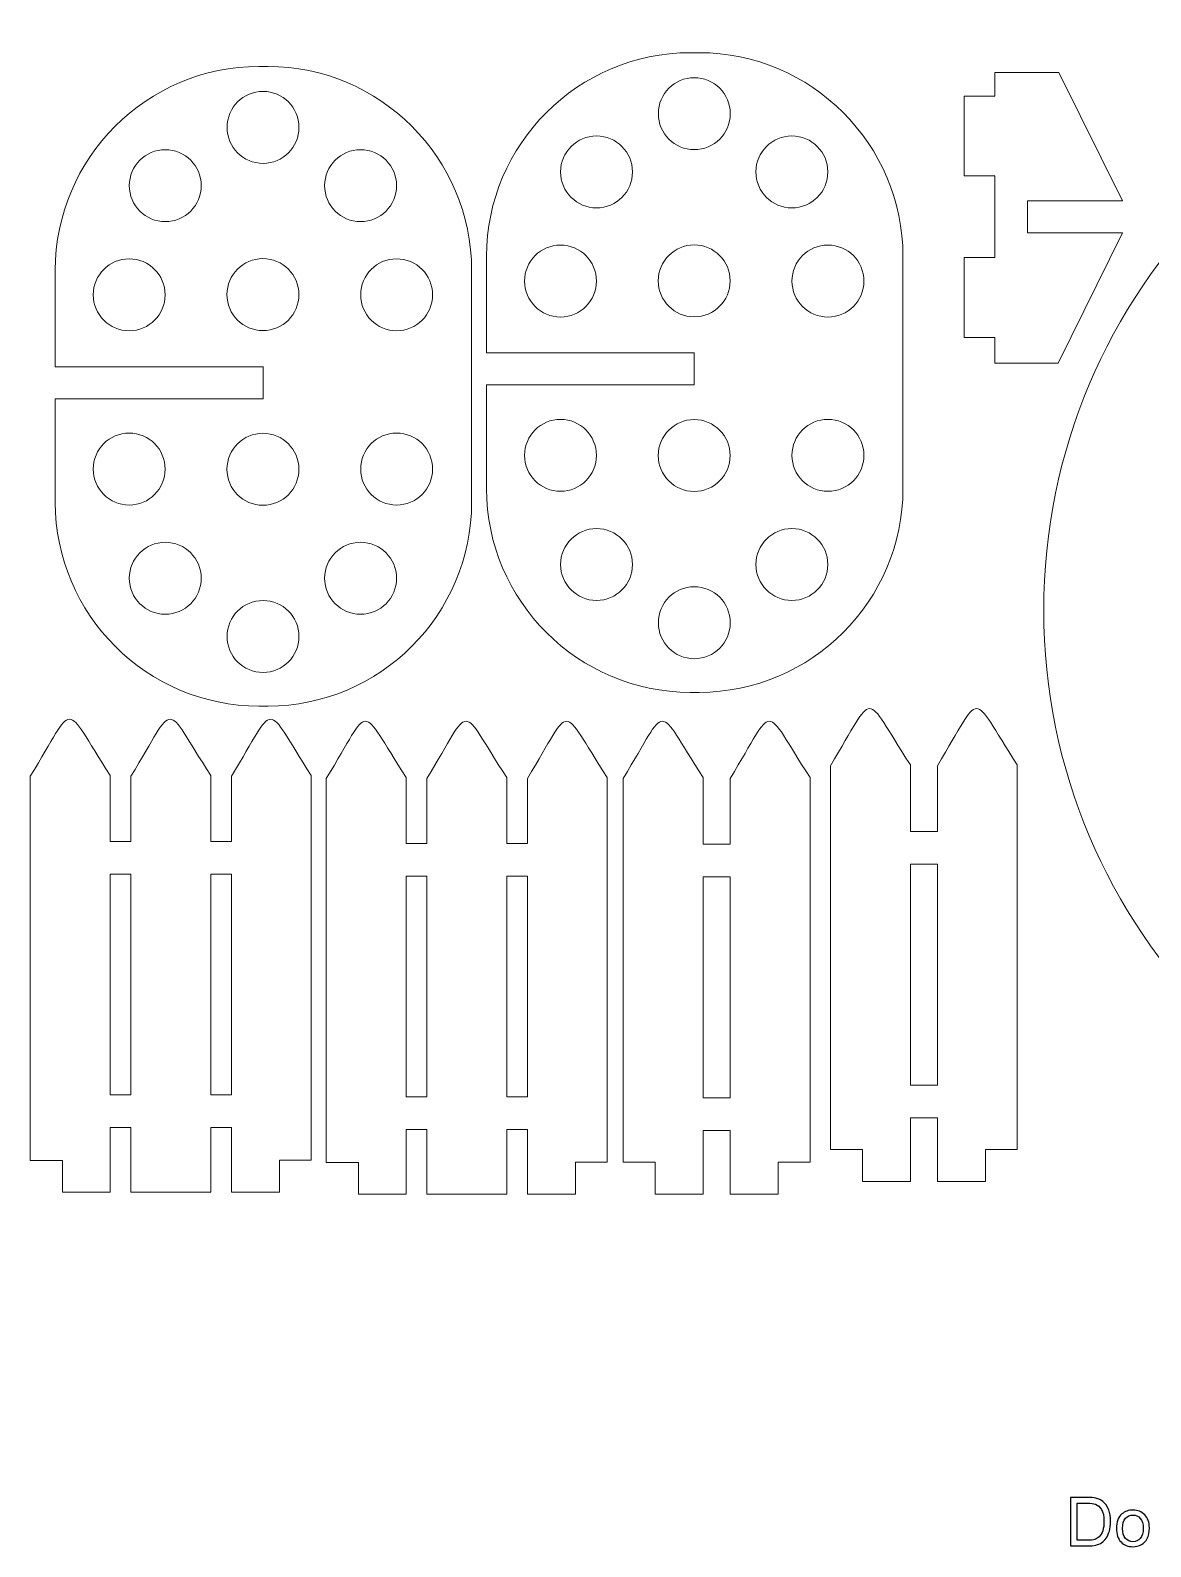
# Model space of a CAD drawing. Header units: millimetres. Extents: x 129 to 460, y -176 to 271.
# Drawn here: x 129.2 to 269.5, y -176.1 to 13.6 of the extents above; entities that cross this region are included whole.
import ezdxf

# ---------------------------------------------------------------- set-up
doc = ezdxf.new("R2010")
doc.units = ezdxf.units.MM
doc.header["$MEASUREMENT"] = 0
doc.layers.add('Layer 1', color=7, linetype='Continuous')

msp = doc.modelspace()

# ---------------------------------------------------------------- linework, layer by layer
at = {"layer": 'Layer 1', "color": 250, "lineweight": 20}
for points, knots in [([(328.6192, 13.5967), (288.5513, 13.5967), (256.0696, -18.8848), (256.0696, -58.9529), (256.0696, -58.9529), (256.0696, -99.0208), (288.5513, -131.5025), (328.6192, -131.5025), (328.6192, -131.5025), (368.6873, -131.5025), (401.1688, -99.0208), (401.1688, -58.9529), (401.1688, -58.9529), (401.1688, -18.8848), (368.6873, 13.5967), (328.6192, 13.5967)], [0, 0, 0, 0, 0.2, 0.2, 0.2, 0.2, 0.4, 0.4, 0.4, 0.4, 0.6, 0.6, 0.6, 0.6, 1, 1, 1, 1]), ([(249.9724, 5.3714), (249.9724, 5.3714), (246.1202, 5.3714), (246.1202, 5.3714), (246.1202, 5.3714), (246.1202, 5.3714), (246.1202, -4.6286), (246.1202, -4.6286), (246.1202, -4.6286), (246.1202, -4.6286), (249.9724, -4.6286), (249.9724, -4.6286), (249.9724, -4.6286), (249.9724, -4.6286), (249.9724, -14.8286), (249.9724, -14.8286), (249.9724, -14.8286), (249.9724, -14.8286), (246.1202, -14.8286), (246.1202, -14.8286), (246.1202, -14.8286), (246.1202, -14.8286), (246.1202, -24.8286), (246.1202, -24.8286), (246.1202, -24.8286), (246.1202, -24.8286), (249.9724, -24.8286), (249.9724, -24.8286), (249.9724, -24.8286), (249.9724, -24.8286), (249.9724, -28.04), (249.9724, -28.04), (249.9724, -28.04), (249.9724, -28.04), (257.8947, -28.04), (257.8947, -28.04), (257.8947, -28.04), (257.8947, -28.04), (265.931, -11.752), (265.931, -11.752), (265.931, -11.752), (265.931, -11.752), (254.0281, -11.7521), (254.0281, -11.7521), (254.0281, -11.7521), (254.0281, -11.7521), (254.0281, -7.7522), (254.0281, -7.7522), (254.0281, -7.7522), (254.0281, -7.7522), (265.931, -7.7521), (265.931, -7.7521), (265.931, -7.7521), (265.931, -7.7521), (257.9609, 8.3238), (257.9609, 8.3238), (257.9609, 8.3238), (257.9609, 8.3238), (249.9724, 8.3238), (249.9724, 8.3238), (249.9724, 8.3238), (249.9724, 8.3238), (249.9724, 5.3714), (249.9724, 5.3714)], [0, 0, 0, 0, 0.05882353, 0.05882353, 0.05882353, 0.05882353, 0.11764706, 0.11764706, 0.11764706, 0.11764706, 0.17647059, 0.17647059, 0.17647059, 0.17647059, 0.23529412, 0.23529412, 0.23529412, 0.23529412, 0.29411765, 0.29411765, 0.29411765, 0.29411765, 0.35294118, 0.35294118, 0.35294118, 0.35294118, 0.41176471, 0.41176471, 0.41176471, 0.41176471, 0.47058824, 0.47058824, 0.47058824, 0.47058824, 0.52941176, 0.52941176, 0.52941176, 0.52941176, 0.58823529, 0.58823529, 0.58823529, 0.58823529, 0.64705882, 0.64705882, 0.64705882, 0.64705882, 0.70588235, 0.70588235, 0.70588235, 0.70588235, 0.76470588, 0.76470588, 0.76470588, 0.76470588, 0.82352941, 0.82352941, 0.82352941, 0.82352941, 0.88235294, 0.88235294, 0.88235294, 0.88235294, 1, 1, 1, 1])]:
    msp.add_open_spline(points, degree=3, knots=knots, dxfattribs=at)
at = {"layer": 'Layer 1', "color": 250, "lineweight": 9}
for points, knots in [([(212.3871, -26.7663), (212.3871, -26.7663), (190.1693, -26.7663), (190.1693, -26.7663), (190.1693, -26.7663), (190.1693, -26.7663), (186.3462, -26.7663), (186.3462, -26.7663), (186.3462, -26.7663), (186.3462, -26.7663), (186.3462, -14.6891), (186.3462, -14.6891), (186.3462, -14.6891), (186.3462, -0.6721), (197.8145, 10.7962), (211.8315, 10.7962), (211.8315, 10.7962), (211.8315, 10.7962), (212.9717, 10.7962), (212.9717, 10.7962), (212.9717, 10.7962), (226.9887, 10.7962), (238.457, -0.6722), (238.457, -14.6891), (238.457, -14.6891), (238.457, -14.6891), (238.457, -30.7692), (238.457, -30.7692), (238.457, -30.7692), (238.457, -30.7692), (238.457, -43.7464), (238.457, -43.7464), (238.457, -43.7464), (238.457, -57.7634), (226.9887, -69.2317), (212.9717, -69.2317), (212.9717, -69.2317), (212.9717, -69.2317), (211.8315, -69.2317), (211.8315, -69.2317), (211.8315, -69.2317), (197.8165, -69.2317), (186.3462, -57.7634), (186.3462, -43.7464), (186.3462, -43.7464), (186.3462, -43.7464), (186.3462, -30.7692), (186.3462, -30.7692), (186.3462, -30.7692), (186.3462, -30.7692), (200.1693, -30.7692), (200.1693, -30.7692), (200.1693, -30.7692), (200.1693, -30.7692), (212.3453, -30.7692), (212.3453, -30.7692), (212.3453, -30.7692), (212.3453, -30.7692), (212.3438, -26.7663), (212.3438, -26.7663)], [0, 0, 0, 0, 0.0625, 0.0625, 0.0625, 0.0625, 0.125, 0.125, 0.125, 0.125, 0.1875, 0.1875, 0.1875, 0.1875, 0.25, 0.25, 0.25, 0.25, 0.3125, 0.3125, 0.3125, 0.3125, 0.375, 0.375, 0.375, 0.375, 0.4375, 0.4375, 0.4375, 0.4375, 0.5, 0.5, 0.5, 0.5, 0.5625, 0.5625, 0.5625, 0.5625, 0.625, 0.625, 0.625, 0.625, 0.6875, 0.6875, 0.6875, 0.6875, 0.75, 0.75, 0.75, 0.75, 0.8125, 0.8125, 0.8125, 0.8125, 0.875, 0.875, 0.875, 0.875, 1, 1, 1, 1]), ([(158.4119, -28.4861), (158.4119, -28.4861), (136.1941, -28.4861), (136.1941, -28.4861), (136.1941, -28.4861), (136.1941, -28.4861), (132.371, -28.4861), (132.371, -28.4861), (132.371, -28.4861), (132.371, -28.4861), (132.371, -16.4089), (132.371, -16.4089), (132.371, -16.4089), (132.371, -2.3919), (143.8393, 9.0764), (157.8563, 9.0764), (157.8563, 9.0764), (157.8563, 9.0764), (158.9965, 9.0764), (158.9965, 9.0764), (158.9965, 9.0764), (173.0135, 9.0764), (184.4818, -2.392), (184.4818, -16.4089), (184.4818, -16.4089), (184.4818, -16.4089), (184.4818, -32.489), (184.4818, -32.489), (184.4818, -32.489), (184.4818, -32.489), (184.4818, -45.4662), (184.4818, -45.4662), (184.4818, -45.4662), (184.4818, -59.4832), (173.0135, -70.9515), (158.9965, -70.9515), (158.9965, -70.9515), (158.9965, -70.9515), (157.8563, -70.9515), (157.8563, -70.9515), (157.8563, -70.9515), (143.8413, -70.9515), (132.371, -59.4832), (132.371, -45.4662), (132.371, -45.4662), (132.371, -45.4662), (132.371, -32.489), (132.371, -32.489), (132.371, -32.489), (132.371, -32.489), (146.1941, -32.489), (146.1941, -32.489), (146.1941, -32.489), (146.1941, -32.489), (158.3701, -32.489), (158.3701, -32.489), (158.3701, -32.489), (158.3701, -32.489), (158.3686, -28.4861), (158.3686, -28.4861)], [0, 0, 0, 0, 0.0625, 0.0625, 0.0625, 0.0625, 0.125, 0.125, 0.125, 0.125, 0.1875, 0.1875, 0.1875, 0.1875, 0.25, 0.25, 0.25, 0.25, 0.3125, 0.3125, 0.3125, 0.3125, 0.375, 0.375, 0.375, 0.375, 0.4375, 0.4375, 0.4375, 0.4375, 0.5, 0.5, 0.5, 0.5, 0.5625, 0.5625, 0.5625, 0.5625, 0.625, 0.625, 0.625, 0.625, 0.6875, 0.6875, 0.6875, 0.6875, 0.75, 0.75, 0.75, 0.75, 0.8125, 0.8125, 0.8125, 0.8125, 0.875, 0.875, 0.875, 0.875, 1, 1, 1, 1]), ([(212.3448, 7.6694), (209.8595, 7.6694), (207.8448, 5.6547), (207.8448, 3.1694), (207.8448, 3.1694), (207.8448, 0.6841), (209.8595, -1.3306), (212.3448, -1.3306), (212.3448, -1.3306), (214.8301, -1.3306), (216.8448, 0.6841), (216.8448, 3.1694), (216.8448, 3.1694), (216.8448, 5.6547), (214.8301, 7.6694), (212.3448, 7.6694)], [0, 0, 0, 0, 0.2, 0.2, 0.2, 0.2, 0.4, 0.4, 0.4, 0.4, 0.6, 0.6, 0.6, 0.6, 1, 1, 1, 1]), ([(158.3696, 5.9496), (155.8843, 5.9496), (153.8696, 3.9349), (153.8696, 1.4496), (153.8696, 1.4496), (153.8696, -1.0357), (155.8843, -3.0504), (158.3696, -3.0504), (158.3696, -3.0504), (160.8549, -3.0504), (162.8696, -1.0357), (162.8696, 1.4496), (162.8696, 1.4496), (162.8696, 3.9349), (160.8549, 5.9496), (158.3696, 5.9496)], [0, 0, 0, 0, 0.2, 0.2, 0.2, 0.2, 0.4, 0.4, 0.4, 0.4, 0.6, 0.6, 0.6, 0.6, 1, 1, 1, 1]), ([(200.1104, 0.3827), (202.5957, 0.3827), (204.6104, -1.632), (204.6104, -4.1173), (204.6104, -4.1173), (204.6104, -6.6026), (202.5957, -8.6173), (200.1104, -8.6173), (200.1104, -8.6173), (197.6251, -8.6173), (195.6104, -6.6026), (195.6104, -4.1173), (195.6104, -4.1173), (195.6104, -1.632), (197.6251, 0.3827), (200.1104, 0.3827)], [0, 0, 0, 0, 0.2, 0.2, 0.2, 0.2, 0.4, 0.4, 0.4, 0.4, 0.6, 0.6, 0.6, 0.6, 1, 1, 1, 1]), ([(224.5554, 0.3827), (222.0701, 0.3827), (220.0554, -1.632), (220.0554, -4.1173), (220.0554, -4.1173), (220.0554, -6.6026), (222.0701, -8.6173), (224.5554, -8.6173), (224.5554, -8.6173), (227.0407, -8.6173), (229.0554, -6.6026), (229.0554, -4.1173), (229.0554, -4.1173), (229.0554, -1.632), (227.0407, 0.3827), (224.5554, 0.3827)], [0, 0, 0, 0, 0.2, 0.2, 0.2, 0.2, 0.4, 0.4, 0.4, 0.4, 0.6, 0.6, 0.6, 0.6, 1, 1, 1, 1]), ([(146.1352, -1.3371), (148.6205, -1.3371), (150.6352, -3.3518), (150.6352, -5.8371), (150.6352, -5.8371), (150.6352, -8.3224), (148.6205, -10.3371), (146.1352, -10.3371), (146.1352, -10.3371), (143.6499, -10.3371), (141.6352, -8.3224), (141.6352, -5.8371), (141.6352, -5.8371), (141.6352, -3.3518), (143.6499, -1.3371), (146.1352, -1.3371)], [0, 0, 0, 0, 0.2, 0.2, 0.2, 0.2, 0.4, 0.4, 0.4, 0.4, 0.6, 0.6, 0.6, 0.6, 1, 1, 1, 1]), ([(170.5802, -1.3371), (168.0949, -1.3371), (166.0802, -3.3518), (166.0802, -5.8371), (166.0802, -5.8371), (166.0802, -8.3224), (168.0949, -10.3371), (170.5802, -10.3371), (170.5802, -10.3371), (173.0655, -10.3371), (175.0802, -8.3224), (175.0802, -5.8371), (175.0802, -5.8371), (175.0802, -3.3518), (173.0655, -1.3371), (170.5802, -1.3371)], [0, 0, 0, 0, 0.2, 0.2, 0.2, 0.2, 0.4, 0.4, 0.4, 0.4, 0.6, 0.6, 0.6, 0.6, 1, 1, 1, 1]), ([(195.5989, -13.2741), (198.0842, -13.2741), (200.0989, -15.2888), (200.0989, -17.7741), (200.0989, -17.7741), (200.0989, -20.2594), (198.0842, -22.2741), (195.5989, -22.2741), (195.5989, -22.2741), (193.1136, -22.2741), (191.0989, -20.2594), (191.0989, -17.7741), (191.0989, -17.7741), (191.0989, -15.2888), (193.1136, -13.2741), (195.5989, -13.2741)], [0, 0, 0, 0, 0.2, 0.2, 0.2, 0.2, 0.4, 0.4, 0.4, 0.4, 0.6, 0.6, 0.6, 0.6, 1, 1, 1, 1]), ([(212.3329, -13.2512), (209.8476, -13.2512), (207.8329, -15.2659), (207.8329, -17.7512), (207.8329, -17.7512), (207.8329, -20.2365), (209.8476, -22.2512), (212.3329, -22.2512), (212.3329, -22.2512), (214.8182, -22.2512), (216.8329, -20.2365), (216.8329, -17.7512), (216.8329, -17.7512), (216.8329, -15.2659), (214.8182, -13.2512), (212.3329, -13.2512)], [0, 0, 0, 0, 0.2, 0.2, 0.2, 0.2, 0.4, 0.4, 0.4, 0.4, 0.6, 0.6, 0.6, 0.6, 1, 1, 1, 1]), ([(229.0669, -13.2741), (226.5816, -13.2741), (224.5669, -15.2888), (224.5669, -17.7741), (224.5669, -17.7741), (224.5669, -20.2594), (226.5816, -22.2741), (229.0669, -22.2741), (229.0669, -22.2741), (231.5522, -22.2741), (233.5669, -20.2594), (233.5669, -17.7741), (233.5669, -17.7741), (233.5669, -15.2888), (231.5522, -13.2741), (229.0669, -13.2741)], [0, 0, 0, 0, 0.2, 0.2, 0.2, 0.2, 0.4, 0.4, 0.4, 0.4, 0.6, 0.6, 0.6, 0.6, 1, 1, 1, 1]), ([(141.6237, -14.9939), (144.109, -14.9939), (146.1237, -17.0086), (146.1237, -19.4939), (146.1237, -19.4939), (146.1237, -21.9792), (144.109, -23.9939), (141.6237, -23.9939), (141.6237, -23.9939), (139.1384, -23.9939), (137.1237, -21.9792), (137.1237, -19.4939), (137.1237, -19.4939), (137.1237, -17.0086), (139.1384, -14.9939), (141.6237, -14.9939)], [0, 0, 0, 0, 0.2, 0.2, 0.2, 0.2, 0.4, 0.4, 0.4, 0.4, 0.6, 0.6, 0.6, 0.6, 1, 1, 1, 1]), ([(158.3577, -14.971), (155.8724, -14.971), (153.8577, -16.9857), (153.8577, -19.471), (153.8577, -19.471), (153.8577, -21.9563), (155.8724, -23.971), (158.3577, -23.971), (158.3577, -23.971), (160.843, -23.971), (162.8577, -21.9563), (162.8577, -19.471), (162.8577, -19.471), (162.8577, -16.9857), (160.843, -14.971), (158.3577, -14.971)], [0, 0, 0, 0, 0.2, 0.2, 0.2, 0.2, 0.4, 0.4, 0.4, 0.4, 0.6, 0.6, 0.6, 0.6, 1, 1, 1, 1]), ([(175.0917, -14.9939), (172.6064, -14.9939), (170.5917, -17.0086), (170.5917, -19.4939), (170.5917, -19.4939), (170.5917, -21.9792), (172.6064, -23.9939), (175.0917, -23.9939), (175.0917, -23.9939), (177.577, -23.9939), (179.5917, -21.9792), (179.5917, -19.4939), (179.5917, -19.4939), (179.5917, -17.0086), (177.577, -14.9939), (175.0917, -14.9939)], [0, 0, 0, 0, 0.2, 0.2, 0.2, 0.2, 0.4, 0.4, 0.4, 0.4, 0.6, 0.6, 0.6, 0.6, 1, 1, 1, 1]), ([(195.5989, -44.0794), (198.0842, -44.0794), (200.0989, -42.0647), (200.0989, -39.5794), (200.0989, -39.5794), (200.0989, -37.0941), (198.0842, -35.0794), (195.5989, -35.0794), (195.5989, -35.0794), (193.1136, -35.0794), (191.0989, -37.0941), (191.0989, -39.5794), (191.0989, -39.5794), (191.0989, -42.0647), (193.1136, -44.0794), (195.5989, -44.0794)], [0, 0, 0, 0, 0.2, 0.2, 0.2, 0.2, 0.4, 0.4, 0.4, 0.4, 0.6, 0.6, 0.6, 0.6, 1, 1, 1, 1]), ([(212.3329, -44.1023), (209.8476, -44.1023), (207.8329, -42.0876), (207.8329, -39.6023), (207.8329, -39.6023), (207.8329, -37.117), (209.8476, -35.1023), (212.3329, -35.1023), (212.3329, -35.1023), (214.8182, -35.1023), (216.8329, -37.117), (216.8329, -39.6023), (216.8329, -39.6023), (216.8329, -42.0876), (214.8182, -44.1023), (212.3329, -44.1023)], [0, 0, 0, 0, 0.2, 0.2, 0.2, 0.2, 0.4, 0.4, 0.4, 0.4, 0.6, 0.6, 0.6, 0.6, 1, 1, 1, 1]), ([(229.0669, -44.0794), (226.5816, -44.0794), (224.5669, -42.0647), (224.5669, -39.5794), (224.5669, -39.5794), (224.5669, -37.0941), (226.5816, -35.0794), (229.0669, -35.0794), (229.0669, -35.0794), (231.5522, -35.0794), (233.5669, -37.0941), (233.5669, -39.5794), (233.5669, -39.5794), (233.5669, -42.0647), (231.5522, -44.0794), (229.0669, -44.0794)], [0, 0, 0, 0, 0.2, 0.2, 0.2, 0.2, 0.4, 0.4, 0.4, 0.4, 0.6, 0.6, 0.6, 0.6, 1, 1, 1, 1]), ([(141.6237, -45.7992), (144.109, -45.7992), (146.1237, -43.7845), (146.1237, -41.2992), (146.1237, -41.2992), (146.1237, -38.8139), (144.109, -36.7992), (141.6237, -36.7992), (141.6237, -36.7992), (139.1384, -36.7992), (137.1237, -38.8139), (137.1237, -41.2992), (137.1237, -41.2992), (137.1237, -43.7845), (139.1384, -45.7992), (141.6237, -45.7992)], [0, 0, 0, 0, 0.2, 0.2, 0.2, 0.2, 0.4, 0.4, 0.4, 0.4, 0.6, 0.6, 0.6, 0.6, 1, 1, 1, 1]), ([(158.3577, -45.8221), (155.8724, -45.8221), (153.8577, -43.8074), (153.8577, -41.3221), (153.8577, -41.3221), (153.8577, -38.8368), (155.8724, -36.8221), (158.3577, -36.8221), (158.3577, -36.8221), (160.843, -36.8221), (162.8577, -38.8368), (162.8577, -41.3221), (162.8577, -41.3221), (162.8577, -43.8074), (160.843, -45.8221), (158.3577, -45.8221)], [0, 0, 0, 0, 0.2, 0.2, 0.2, 0.2, 0.4, 0.4, 0.4, 0.4, 0.6, 0.6, 0.6, 0.6, 1, 1, 1, 1]), ([(175.0917, -45.7992), (172.6064, -45.7992), (170.5917, -43.7845), (170.5917, -41.2992), (170.5917, -41.2992), (170.5917, -38.8139), (172.6064, -36.7992), (175.0917, -36.7992), (175.0917, -36.7992), (177.577, -36.7992), (179.5917, -38.8139), (179.5917, -41.2992), (179.5917, -41.2992), (179.5917, -43.7845), (177.577, -45.7992), (175.0917, -45.7992)], [0, 0, 0, 0, 0.2, 0.2, 0.2, 0.2, 0.4, 0.4, 0.4, 0.4, 0.6, 0.6, 0.6, 0.6, 1, 1, 1, 1]), ([(200.1104, -57.7362), (202.5957, -57.7362), (204.6104, -55.7215), (204.6104, -53.2362), (204.6104, -53.2362), (204.6104, -50.7509), (202.5957, -48.7362), (200.1104, -48.7362), (200.1104, -48.7362), (197.6251, -48.7362), (195.6104, -50.7509), (195.6104, -53.2362), (195.6104, -53.2362), (195.6104, -55.7215), (197.6251, -57.7362), (200.1104, -57.7362)], [0, 0, 0, 0, 0.2, 0.2, 0.2, 0.2, 0.4, 0.4, 0.4, 0.4, 0.6, 0.6, 0.6, 0.6, 1, 1, 1, 1]), ([(224.5554, -57.7362), (222.0701, -57.7362), (220.0554, -55.7215), (220.0554, -53.2362), (220.0554, -53.2362), (220.0554, -50.7509), (222.0701, -48.7362), (224.5554, -48.7362), (224.5554, -48.7362), (227.0407, -48.7362), (229.0554, -50.7509), (229.0554, -53.2362), (229.0554, -53.2362), (229.0554, -55.7215), (227.0407, -57.7362), (224.5554, -57.7362)], [0, 0, 0, 0, 0.2, 0.2, 0.2, 0.2, 0.4, 0.4, 0.4, 0.4, 0.6, 0.6, 0.6, 0.6, 1, 1, 1, 1]), ([(146.1352, -59.456), (148.6205, -59.456), (150.6352, -57.4413), (150.6352, -54.956), (150.6352, -54.956), (150.6352, -52.4707), (148.6205, -50.456), (146.1352, -50.456), (146.1352, -50.456), (143.6499, -50.456), (141.6352, -52.4707), (141.6352, -54.956), (141.6352, -54.956), (141.6352, -57.4413), (143.6499, -59.456), (146.1352, -59.456)], [0, 0, 0, 0, 0.2, 0.2, 0.2, 0.2, 0.4, 0.4, 0.4, 0.4, 0.6, 0.6, 0.6, 0.6, 1, 1, 1, 1]), ([(170.5802, -59.456), (168.0949, -59.456), (166.0802, -57.4413), (166.0802, -54.956), (166.0802, -54.956), (166.0802, -52.4707), (168.0949, -50.456), (170.5802, -50.456), (170.5802, -50.456), (173.0655, -50.456), (175.0802, -52.4707), (175.0802, -54.956), (175.0802, -54.956), (175.0802, -57.4413), (173.0655, -59.456), (170.5802, -59.456)], [0, 0, 0, 0, 0.2, 0.2, 0.2, 0.2, 0.4, 0.4, 0.4, 0.4, 0.6, 0.6, 0.6, 0.6, 1, 1, 1, 1]), ([(212.3448, -65.0229), (209.8595, -65.0229), (207.8448, -63.0082), (207.8448, -60.5229), (207.8448, -60.5229), (207.8448, -58.0376), (209.8595, -56.0229), (212.3448, -56.0229), (212.3448, -56.0229), (214.8301, -56.0229), (216.8448, -58.0376), (216.8448, -60.5229), (216.8448, -60.5229), (216.8448, -63.0082), (214.8301, -65.0229), (212.3448, -65.0229)], [0, 0, 0, 0, 0.2, 0.2, 0.2, 0.2, 0.4, 0.4, 0.4, 0.4, 0.6, 0.6, 0.6, 0.6, 1, 1, 1, 1]), ([(158.3696, -66.7427), (155.8843, -66.7427), (153.8696, -64.728), (153.8696, -62.2427), (153.8696, -62.2427), (153.8696, -59.7574), (155.8843, -57.7427), (158.3696, -57.7427), (158.3696, -57.7427), (160.8549, -57.7427), (162.8696, -59.7574), (162.8696, -62.2427), (162.8696, -62.2427), (162.8696, -64.728), (160.8549, -66.7427), (158.3696, -66.7427)], [0, 0, 0, 0, 0.2, 0.2, 0.2, 0.2, 0.4, 0.4, 0.4, 0.4, 0.6, 0.6, 0.6, 0.6, 1, 1, 1, 1]), ([(139.2489, -79.6368), (139.2489, -79.6368), (139.2489, -87.8811), (139.2489, -87.8811), (139.2489, -87.8811), (139.2489, -87.8811), (141.8322, -87.8811), (141.8322, -87.8811), (141.8322, -87.8811), (141.8322, -87.8811), (141.8322, -79.7372), (141.8322, -79.7372), (141.8322, -79.7372), (147.6832, -70.1952), (145.7227, -70.2431), (151.8322, -79.6368), (151.8322, -79.6368), (151.8322, -79.6368), (151.8322, -87.8811), (151.8322, -87.8811), (151.8322, -87.8811), (151.8322, -87.8811), (154.4156, -87.8811), (154.4156, -87.8811), (154.4156, -87.8811), (154.4156, -87.8811), (154.4156, -79.7372), (154.4156, -79.7372), (154.4156, -79.7372), (160.2666, -70.1952), (158.3061, -70.2431), (164.4156, -79.6368), (164.4156, -79.6368), (164.4156, -79.6368), (164.4156, -127.7658), (164.4156, -127.7658), (164.4156, -127.7658), (164.4156, -127.7658), (160.4153, -127.7658), (160.4153, -127.7658), (160.4153, -127.7658), (160.4153, -127.7658), (160.4153, -131.7714), (160.4153, -131.7714), (160.4153, -131.7714), (160.4153, -131.7714), (154.4156, -131.7714), (154.4156, -131.7714), (154.4156, -131.7714), (154.4156, -131.7714), (154.4156, -123.6783), (154.4156, -123.6783), (154.4156, -123.6783), (154.4156, -123.6783), (151.8322, -123.6783), (151.8322, -123.6783), (151.8322, -123.6783), (151.8322, -123.6783), (151.8322, -131.7714), (151.8322, -131.7714), (151.8322, -131.7714), (151.8322, -131.7714), (141.8322, -131.7714), (141.8322, -131.7714), (141.8322, -131.7714), (141.8322, -131.7714), (141.8322, -123.6783), (141.8322, -123.6783), (141.8322, -123.6783), (141.8322, -123.6783), (139.2489, -123.6783), (139.2489, -123.6783), (139.2489, -123.6783), (139.2489, -123.6783), (139.2489, -131.7714), (139.2489, -131.7714), (139.2489, -131.7714), (139.2489, -131.7714), (133.2615, -131.7714), (133.2615, -131.7714), (133.2615, -131.7714), (133.2615, -131.7714), (133.2615, -127.7859), (133.2615, -127.7859), (133.2615, -127.7859), (133.2615, -127.7859), (129.2489, -127.7859), (129.2489, -127.7859), (129.2489, -127.7859), (129.2489, -127.7859), (129.2489, -79.7372), (129.2489, -79.7372), (129.2489, -79.7372), (135.0999, -70.1952), (133.1394, -70.2431), (139.2489, -79.6368)], [0, 0, 0, 0, 0.04, 0.04, 0.04, 0.04, 0.08, 0.08, 0.08, 0.08, 0.12, 0.12, 0.12, 0.12, 0.16, 0.16, 0.16, 0.16, 0.2, 0.2, 0.2, 0.2, 0.24, 0.24, 0.24, 0.24, 0.28, 0.28, 0.28, 0.28, 0.32, 0.32, 0.32, 0.32, 0.36, 0.36, 0.36, 0.36, 0.4, 0.4, 0.4, 0.4, 0.44, 0.44, 0.44, 0.44, 0.48, 0.48, 0.48, 0.48, 0.52, 0.52, 0.52, 0.52, 0.56, 0.56, 0.56, 0.56, 0.6, 0.6, 0.6, 0.6, 0.64, 0.64, 0.64, 0.64, 0.68, 0.68, 0.68, 0.68, 0.72, 0.72, 0.72, 0.72, 0.76, 0.76, 0.76, 0.76, 0.8, 0.8, 0.8, 0.8, 0.84, 0.84, 0.84, 0.84, 0.88, 0.88, 0.88, 0.88, 0.92, 0.92, 0.92, 0.92, 1, 1, 1, 1]), ([(239.3814, -78.3063), (239.3814, -78.3063), (239.3814, -86.6355), (239.3814, -86.6355), (239.3814, -86.6355), (239.3814, -86.6355), (242.7609, -86.6355), (242.7609, -86.6355), (242.7609, -86.6355), (242.7609, -86.6355), (242.7609, -78.4067), (242.7609, -78.4067), (242.7609, -78.4067), (248.6119, -68.8647), (246.6514, -68.9126), (252.7609, -78.3063), (252.7609, -78.3063), (252.7609, -78.3063), (252.7609, -126.4222), (252.7609, -126.4222), (252.7609, -126.4222), (252.7609, -126.4222), (248.7759, -126.4222), (248.7759, -126.4222), (248.7759, -126.4222), (248.7759, -126.4222), (248.7759, -130.4409), (248.7759, -130.4409), (248.7759, -130.4409), (248.7759, -130.4409), (242.7609, -130.4409), (242.7609, -130.4409), (242.7609, -130.4409), (242.7609, -130.4409), (242.7609, -122.4855), (242.7609, -122.4855), (242.7609, -122.4855), (242.7609, -122.4855), (239.3814, -122.4855), (239.3814, -122.4855), (239.3814, -122.4855), (239.3814, -122.4855), (239.3814, -130.4409), (239.3814, -130.4409), (239.3814, -130.4409), (239.3814, -130.4409), (233.3816, -130.4409), (233.3816, -130.4409), (233.3816, -130.4409), (233.3816, -130.4409), (233.3816, -126.4341), (233.3816, -126.4341), (233.3816, -126.4341), (233.3816, -126.4341), (229.3814, -126.4341), (229.3814, -126.4341), (229.3814, -126.4341), (229.3814, -126.4341), (229.3814, -78.4067), (229.3814, -78.4067), (229.3814, -78.4067), (235.2324, -68.8647), (233.2719, -68.9126), (239.3814, -78.3063)], [0, 0, 0, 0, 0.05882353, 0.05882353, 0.05882353, 0.05882353, 0.11764706, 0.11764706, 0.11764706, 0.11764706, 0.17647059, 0.17647059, 0.17647059, 0.17647059, 0.23529412, 0.23529412, 0.23529412, 0.23529412, 0.29411765, 0.29411765, 0.29411765, 0.29411765, 0.35294118, 0.35294118, 0.35294118, 0.35294118, 0.41176471, 0.41176471, 0.41176471, 0.41176471, 0.47058824, 0.47058824, 0.47058824, 0.47058824, 0.52941176, 0.52941176, 0.52941176, 0.52941176, 0.58823529, 0.58823529, 0.58823529, 0.58823529, 0.64705882, 0.64705882, 0.64705882, 0.64705882, 0.70588235, 0.70588235, 0.70588235, 0.70588235, 0.76470588, 0.76470588, 0.76470588, 0.76470588, 0.82352941, 0.82352941, 0.82352941, 0.82352941, 0.88235294, 0.88235294, 0.88235294, 0.88235294, 1, 1, 1, 1]), ([(176.2906, -79.9014), (176.2906, -79.9014), (176.2906, -88.1457), (176.2906, -88.1457), (176.2906, -88.1457), (176.2906, -88.1457), (178.8739, -88.1457), (178.8739, -88.1457), (178.8739, -88.1457), (178.8739, -88.1457), (178.8739, -80.0018), (178.8739, -80.0018), (178.8739, -80.0018), (184.7249, -70.4598), (182.7644, -70.5077), (188.8739, -79.9014), (188.8739, -79.9014), (188.8739, -79.9014), (188.8739, -88.1457), (188.8739, -88.1457), (188.8739, -88.1457), (188.8739, -88.1457), (191.4573, -88.1457), (191.4573, -88.1457), (191.4573, -88.1457), (191.4573, -88.1457), (191.4573, -80.0018), (191.4573, -80.0018), (191.4573, -80.0018), (197.3083, -70.4598), (195.3478, -70.5077), (201.4573, -79.9014), (201.4573, -79.9014), (201.4573, -79.9014), (201.4573, -128.0304), (201.4573, -128.0304), (201.4573, -128.0304), (201.4573, -128.0304), (197.457, -128.0304), (197.457, -128.0304), (197.457, -128.0304), (197.457, -128.0304), (197.457, -132.036), (197.457, -132.036), (197.457, -132.036), (197.457, -132.036), (191.4573, -132.036), (191.4573, -132.036), (191.4573, -132.036), (191.4573, -132.036), (191.4573, -123.9429), (191.4573, -123.9429), (191.4573, -123.9429), (191.4573, -123.9429), (188.8739, -123.9429), (188.8739, -123.9429), (188.8739, -123.9429), (188.8739, -123.9429), (188.8739, -132.036), (188.8739, -132.036), (188.8739, -132.036), (188.8739, -132.036), (178.8739, -132.036), (178.8739, -132.036), (178.8739, -132.036), (178.8739, -132.036), (178.8739, -123.9429), (178.8739, -123.9429), (178.8739, -123.9429), (178.8739, -123.9429), (176.2906, -123.9429), (176.2906, -123.9429), (176.2906, -123.9429), (176.2906, -123.9429), (176.2906, -132.036), (176.2906, -132.036), (176.2906, -132.036), (176.2906, -132.036), (170.3032, -132.036), (170.3032, -132.036), (170.3032, -132.036), (170.3032, -132.036), (170.3032, -128.0505), (170.3032, -128.0505), (170.3032, -128.0505), (170.3032, -128.0505), (166.2906, -128.0505), (166.2906, -128.0505), (166.2906, -128.0505), (166.2906, -128.0505), (166.2906, -80.0018), (166.2906, -80.0018), (166.2906, -80.0018), (172.1416, -70.4598), (170.1811, -70.5077), (176.2906, -79.9014)], [0, 0, 0, 0, 0.04, 0.04, 0.04, 0.04, 0.08, 0.08, 0.08, 0.08, 0.12, 0.12, 0.12, 0.12, 0.16, 0.16, 0.16, 0.16, 0.2, 0.2, 0.2, 0.2, 0.24, 0.24, 0.24, 0.24, 0.28, 0.28, 0.28, 0.28, 0.32, 0.32, 0.32, 0.32, 0.36, 0.36, 0.36, 0.36, 0.4, 0.4, 0.4, 0.4, 0.44, 0.44, 0.44, 0.44, 0.48, 0.48, 0.48, 0.48, 0.52, 0.52, 0.52, 0.52, 0.56, 0.56, 0.56, 0.56, 0.6, 0.6, 0.6, 0.6, 0.64, 0.64, 0.64, 0.64, 0.68, 0.68, 0.68, 0.68, 0.72, 0.72, 0.72, 0.72, 0.76, 0.76, 0.76, 0.76, 0.8, 0.8, 0.8, 0.8, 0.84, 0.84, 0.84, 0.84, 0.88, 0.88, 0.88, 0.88, 0.92, 0.92, 0.92, 0.92, 1, 1, 1, 1]), ([(213.4522, -79.8938), (213.4522, -79.8938), (213.4522, -88.223), (213.4522, -88.223), (213.4522, -88.223), (213.4522, -88.223), (216.8317, -88.223), (216.8317, -88.223), (216.8317, -88.223), (216.8317, -88.223), (216.8317, -79.9942), (216.8317, -79.9942), (216.8317, -79.9942), (222.6827, -70.4522), (220.7222, -70.5001), (226.8317, -79.8938), (226.8317, -79.8938), (226.8317, -79.8938), (226.8317, -128.0097), (226.8317, -128.0097), (226.8317, -128.0097), (226.8317, -128.0097), (222.8467, -128.0097), (222.8467, -128.0097), (222.8467, -128.0097), (222.8467, -128.0097), (222.8467, -132.0284), (222.8467, -132.0284), (222.8467, -132.0284), (222.8467, -132.0284), (216.8317, -132.0284), (216.8317, -132.0284), (216.8317, -132.0284), (216.8317, -132.0284), (216.8317, -124.073), (216.8317, -124.073), (216.8317, -124.073), (216.8317, -124.073), (213.4522, -124.073), (213.4522, -124.073), (213.4522, -124.073), (213.4522, -124.073), (213.4522, -132.0284), (213.4522, -132.0284), (213.4522, -132.0284), (213.4522, -132.0284), (207.4524, -132.0284), (207.4524, -132.0284), (207.4524, -132.0284), (207.4524, -132.0284), (207.4524, -128.0216), (207.4524, -128.0216), (207.4524, -128.0216), (207.4524, -128.0216), (203.4522, -128.0216), (203.4522, -128.0216), (203.4522, -128.0216), (203.4522, -128.0216), (203.4522, -79.9942), (203.4522, -79.9942), (203.4522, -79.9942), (209.3032, -70.4522), (207.3427, -70.5001), (213.4522, -79.8938)], [0, 0, 0, 0, 0.05882353, 0.05882353, 0.05882353, 0.05882353, 0.11764706, 0.11764706, 0.11764706, 0.11764706, 0.17647059, 0.17647059, 0.17647059, 0.17647059, 0.23529412, 0.23529412, 0.23529412, 0.23529412, 0.29411765, 0.29411765, 0.29411765, 0.29411765, 0.35294118, 0.35294118, 0.35294118, 0.35294118, 0.41176471, 0.41176471, 0.41176471, 0.41176471, 0.47058824, 0.47058824, 0.47058824, 0.47058824, 0.52941176, 0.52941176, 0.52941176, 0.52941176, 0.58823529, 0.58823529, 0.58823529, 0.58823529, 0.64705882, 0.64705882, 0.64705882, 0.64705882, 0.70588235, 0.70588235, 0.70588235, 0.70588235, 0.76470588, 0.76470588, 0.76470588, 0.76470588, 0.82352941, 0.82352941, 0.82352941, 0.82352941, 0.88235294, 0.88235294, 0.88235294, 0.88235294, 1, 1, 1, 1]), ([(242.7609, -118.3855), (242.7609, -118.3855), (242.7609, -90.7355), (242.7609, -90.7355), (242.7609, -90.7355), (242.7609, -90.7355), (239.3814, -90.7355), (239.3814, -90.7355), (239.3814, -90.7355), (239.3814, -90.7355), (239.3814, -118.3855), (239.3814, -118.3855), (239.3814, -118.3855), (239.3814, -118.3855), (242.7609, -118.3855), (242.7609, -118.3855)], [0, 0, 0, 0, 0.2, 0.2, 0.2, 0.2, 0.4, 0.4, 0.4, 0.4, 0.6, 0.6, 0.6, 0.6, 1, 1, 1, 1]), ([(141.8322, -119.5783), (141.8322, -119.5783), (141.8322, -91.9811), (141.8322, -91.9811), (141.8322, -91.9811), (141.8322, -91.9811), (139.2489, -91.9811), (139.2489, -91.9811), (139.2489, -91.9811), (139.2489, -91.9811), (139.2489, -119.5783), (139.2489, -119.5783), (139.2489, -119.5783), (139.2489, -119.5783), (141.8322, -119.5783), (141.8322, -119.5783)], [0, 0, 0, 0, 0.2, 0.2, 0.2, 0.2, 0.4, 0.4, 0.4, 0.4, 0.6, 0.6, 0.6, 0.6, 1, 1, 1, 1]), ([(154.4156, -119.5783), (154.4156, -119.5783), (154.4156, -91.9811), (154.4156, -91.9811), (154.4156, -91.9811), (154.4156, -91.9811), (151.8322, -91.9811), (151.8322, -91.9811), (151.8322, -91.9811), (151.8322, -91.9811), (151.8322, -119.5783), (151.8322, -119.5783), (151.8322, -119.5783), (151.8322, -119.5783), (154.4156, -119.5783), (154.4156, -119.5783)], [0, 0, 0, 0, 0.2, 0.2, 0.2, 0.2, 0.4, 0.4, 0.4, 0.4, 0.6, 0.6, 0.6, 0.6, 1, 1, 1, 1]), ([(178.8739, -119.8429), (178.8739, -119.8429), (178.8739, -92.2457), (178.8739, -92.2457), (178.8739, -92.2457), (178.8739, -92.2457), (176.2906, -92.2457), (176.2906, -92.2457), (176.2906, -92.2457), (176.2906, -92.2457), (176.2906, -119.8429), (176.2906, -119.8429), (176.2906, -119.8429), (176.2906, -119.8429), (178.8739, -119.8429), (178.8739, -119.8429)], [0, 0, 0, 0, 0.2, 0.2, 0.2, 0.2, 0.4, 0.4, 0.4, 0.4, 0.6, 0.6, 0.6, 0.6, 1, 1, 1, 1]), ([(191.4573, -119.8429), (191.4573, -119.8429), (191.4573, -92.2457), (191.4573, -92.2457), (191.4573, -92.2457), (191.4573, -92.2457), (188.8739, -92.2457), (188.8739, -92.2457), (188.8739, -92.2457), (188.8739, -92.2457), (188.8739, -119.8429), (188.8739, -119.8429), (188.8739, -119.8429), (188.8739, -119.8429), (191.4573, -119.8429), (191.4573, -119.8429)], [0, 0, 0, 0, 0.2, 0.2, 0.2, 0.2, 0.4, 0.4, 0.4, 0.4, 0.6, 0.6, 0.6, 0.6, 1, 1, 1, 1]), ([(216.8317, -119.973), (216.8317, -119.973), (216.8317, -92.323), (216.8317, -92.323), (216.8317, -92.323), (216.8317, -92.323), (213.4522, -92.323), (213.4522, -92.323), (213.4522, -92.323), (213.4522, -92.323), (213.4522, -119.973), (213.4522, -119.973), (213.4522, -119.973), (213.4522, -119.973), (216.8317, -119.973), (216.8317, -119.973)], [0, 0, 0, 0, 0.2, 0.2, 0.2, 0.2, 0.4, 0.4, 0.4, 0.4, 0.6, 0.6, 0.6, 0.6, 1, 1, 1, 1])]:
    msp.add_open_spline(points, degree=3, knots=knots, dxfattribs=at)
at = {"layer": 'Layer 1', "color": 250}
for points, knots in [([(259.4349, -176.0303), (259.4349, -176.0303), (259.4349, -169.9681), (259.4349, -169.9681), (259.4349, -169.9681), (259.4349, -169.9681), (261.5234, -169.9681), (261.5234, -169.9681), (261.5234, -169.9681), (261.9947, -169.9681), (262.3545, -169.9964), (262.6029, -170.0542), (262.6029, -170.0542), (262.95, -170.1347), (263.2464, -170.28), (263.4919, -170.4888), (263.4919, -170.4888), (263.8122, -170.7598), (264.0507, -171.1041), (264.2087, -171.5246), (264.2087, -171.5246), (264.3682, -171.9451), (264.4472, -172.4263), (264.4472, -172.9668), (264.4472, -172.9668), (264.4472, -173.4268), (264.3936, -173.8346), (264.2864, -174.1902), (264.2864, -174.1902), (264.1791, -174.5458), (264.0408, -174.8407), (263.8729, -175.0736), (263.8729, -175.0736), (263.7036, -175.3064), (263.5201, -175.4898), (263.3197, -175.6225), (263.3197, -175.6225), (263.1208, -175.7565), (262.8795, -175.8581), (262.5972, -175.9273), (262.5972, -175.9273), (262.3136, -175.9964), (261.9891, -176.0303), (261.6222, -176.0303), (261.6222, -176.0303), (261.6222, -176.0303), (259.4349, -176.0303), (259.4349, -176.0303)], [0, 0, 0, 0, 0.07692308, 0.07692308, 0.07692308, 0.07692308, 0.15384615, 0.15384615, 0.15384615, 0.15384615, 0.23076923, 0.23076923, 0.23076923, 0.23076923, 0.30769231, 0.30769231, 0.30769231, 0.30769231, 0.38461538, 0.38461538, 0.38461538, 0.38461538, 0.46153846, 0.46153846, 0.46153846, 0.46153846, 0.53846154, 0.53846154, 0.53846154, 0.53846154, 0.61538462, 0.61538462, 0.61538462, 0.61538462, 0.69230769, 0.69230769, 0.69230769, 0.69230769, 0.76923077, 0.76923077, 0.76923077, 0.76923077, 0.84615385, 0.84615385, 0.84615385, 0.84615385, 1, 1, 1, 1]), ([(260.2393, -175.3191), (260.2393, -175.3191), (261.5319, -175.3191), (261.5319, -175.3191), (261.5319, -175.3191), (261.9312, -175.3191), (262.2445, -175.2824), (262.4717, -175.2076), (262.4717, -175.2076), (262.6988, -175.1328), (262.8795, -175.0284), (263.0149, -174.8929), (263.0149, -174.8929), (263.204, -174.7024), (263.3522, -174.4456), (263.458, -174.1239), (263.458, -174.1239), (263.5639, -173.8021), (263.6175, -173.4127), (263.6175, -172.9541), (263.6175, -172.9541), (263.6175, -172.3191), (263.5131, -171.8308), (263.3056, -171.4893), (263.3056, -171.4893), (263.0982, -171.1478), (262.8456, -170.9192), (262.5479, -170.8035), (262.5479, -170.8035), (262.3334, -170.7203), (261.9876, -170.6793), (261.5107, -170.6793), (261.5107, -170.6793), (261.5107, -170.6793), (260.2393, -170.6793), (260.2393, -170.6793), (260.2393, -170.6793), (260.2393, -170.6793), (260.2393, -175.3191), (260.2393, -175.3191)], [0, 0, 0, 0, 0.09090909, 0.09090909, 0.09090909, 0.09090909, 0.18181818, 0.18181818, 0.18181818, 0.18181818, 0.27272727, 0.27272727, 0.27272727, 0.27272727, 0.36363636, 0.36363636, 0.36363636, 0.36363636, 0.45454545, 0.45454545, 0.45454545, 0.45454545, 0.54545455, 0.54545455, 0.54545455, 0.54545455, 0.63636364, 0.63636364, 0.63636364, 0.63636364, 0.72727273, 0.72727273, 0.72727273, 0.72727273, 0.81818182, 0.81818182, 0.81818182, 0.81818182, 1, 1, 1, 1]), ([(265.1768, -173.8332), (265.1768, -173.0218), (265.4026, -172.4207), (265.8555, -172.0298), (265.8555, -172.0298), (266.2323, -171.7052), (266.6938, -171.5429), (267.237, -171.5429), (267.237, -171.5429), (267.8396, -171.5429), (268.3335, -171.7405), (268.7173, -172.1356), (268.7173, -172.1356), (269.0997, -172.5293), (269.2916, -173.0754), (269.2916, -173.7711), (269.2916, -173.7711), (269.2916, -174.3355), (269.207, -174.7786), (269.0376, -175.1018), (269.0376, -175.1018), (268.8683, -175.4249), (268.6213, -175.6761), (268.2968, -175.8553), (268.2968, -175.8553), (267.9736, -176.0345), (267.6194, -176.1234), (267.237, -176.1234), (267.237, -176.1234), (266.6218, -176.1234), (266.1251, -175.9273), (265.7455, -175.5336), (265.7455, -175.5336), (265.3659, -175.1399), (265.1768, -174.5726), (265.1768, -173.8332)], [0, 0, 0, 0, 0.1, 0.1, 0.1, 0.1, 0.2, 0.2, 0.2, 0.2, 0.3, 0.3, 0.3, 0.3, 0.4, 0.4, 0.4, 0.4, 0.5, 0.5, 0.5, 0.5, 0.6, 0.6, 0.6, 0.6, 0.7, 0.7, 0.7, 0.7, 0.8, 0.8, 0.8, 0.8, 1, 1, 1, 1]), ([(265.9388, -173.8346), (265.9388, -174.3962), (266.0616, -174.8167), (266.3071, -175.0947), (266.3071, -175.0947), (266.5541, -175.3741), (266.8631, -175.5138), (267.237, -175.5138), (267.237, -175.5138), (267.6067, -175.5138), (267.9144, -175.3741), (268.1613, -175.0933), (268.1613, -175.0933), (268.4068, -174.8125), (268.5296, -174.3849), (268.5296, -173.8106), (268.5296, -173.8106), (268.5296, -173.2687), (268.4054, -172.8581), (268.1585, -172.5801), (268.1585, -172.5801), (267.9115, -172.3007), (267.6039, -172.161), (267.237, -172.161), (267.237, -172.161), (266.8631, -172.161), (266.5541, -172.2993), (266.3071, -172.5773), (266.3071, -172.5773), (266.0616, -172.8553), (265.9388, -173.2744), (265.9388, -173.8346)], [0, 0, 0, 0, 0.11111111, 0.11111111, 0.11111111, 0.11111111, 0.22222222, 0.22222222, 0.22222222, 0.22222222, 0.33333333, 0.33333333, 0.33333333, 0.33333333, 0.44444444, 0.44444444, 0.44444444, 0.44444444, 0.55555556, 0.55555556, 0.55555556, 0.55555556, 0.66666667, 0.66666667, 0.66666667, 0.66666667, 0.77777778, 0.77777778, 0.77777778, 0.77777778, 1, 1, 1, 1])]:
    msp.add_open_spline(points, degree=3, knots=knots, dxfattribs=at)

doc.saveas('drawing.dxf')
